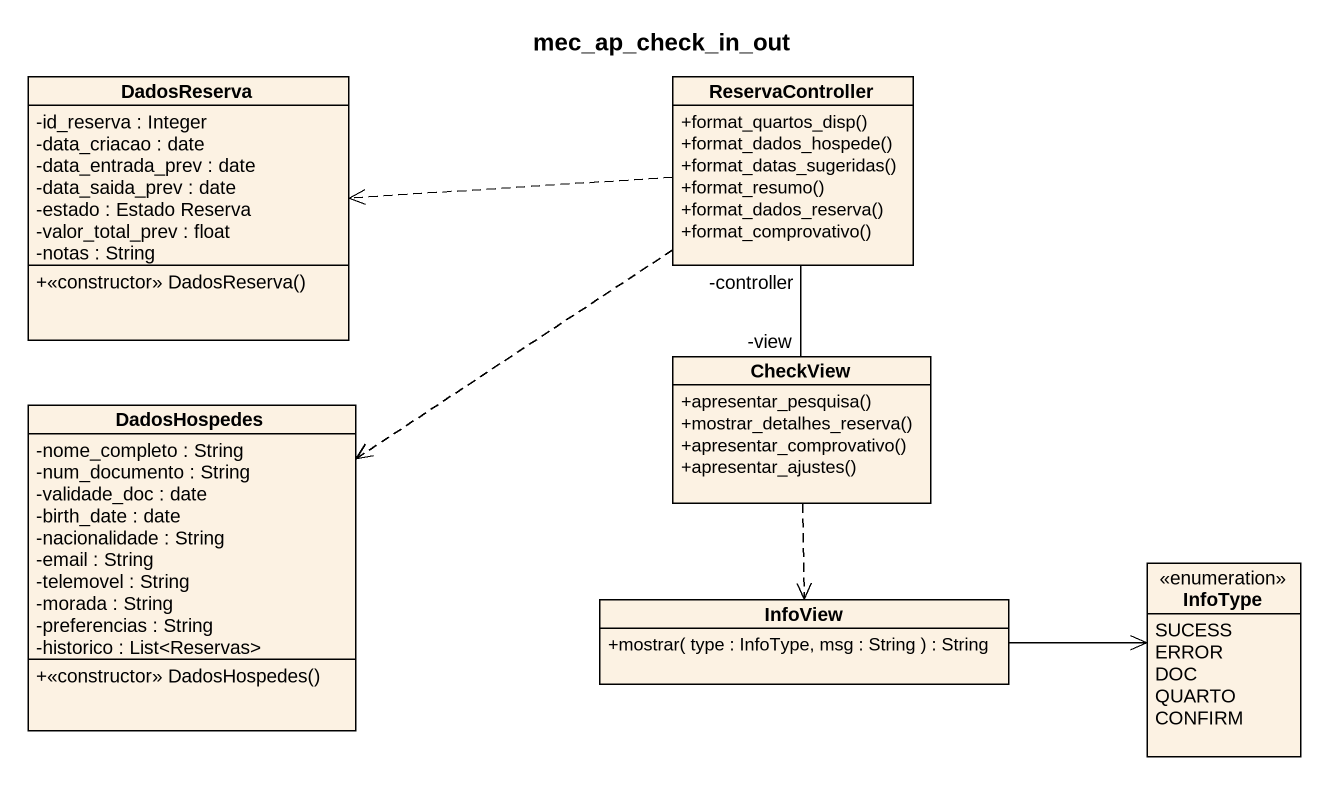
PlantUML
@startuml
title mec_ap_check_in_out
hide circle
hide empty members
skinparam classAttributeIconSize 0
class DadosReserva {
  -id_reserva : Integer
  -data_criacao : date
  -data_entrada_prev : date
  -data_saida_prev : date
  -estado : Estado Reserva
  -valor_total_prev : float
  -notas : String
  +<<constructor>> DadosReserva()
}
class ReservaController {
  +format_quartos_disp()
  +format_dados_hospede()
  +format_datas_sugeridas()
  +format_resumo()
  +format_dados_reserva()
  +format_comprovativo()
}
class CheckView {
  +apresentar_pesquisa()
  +mostrar_detalhes_reserva()
  +apresentar_comprovativo()
  +apresentar_ajustes()
}
class DadosHospedes {
  -nome_completo : String
  -num_documento : String
  -validade_doc : date
  -birth_date : date
  -nacionalidade : String
  -email : String
  -telemovel : String
  -morada : String
  -preferencias : String
  -historico : List<Reservas>
  +<<constructor>> DadosHospedes()
}
class InfoView {
  +mostrar( type : InfoType, msg : String ) : String
}
enum InfoType {
  SUCESS
  ERROR
  DOC
  QUARTO
  CONFIRM
}
ReservaController .left.> DadosReserva
ReservaController "-controller" -- "-view" CheckView
ReservaController ..> DadosHospedes
CheckView ..> InfoView
InfoView -right-> InfoType
@enduml
